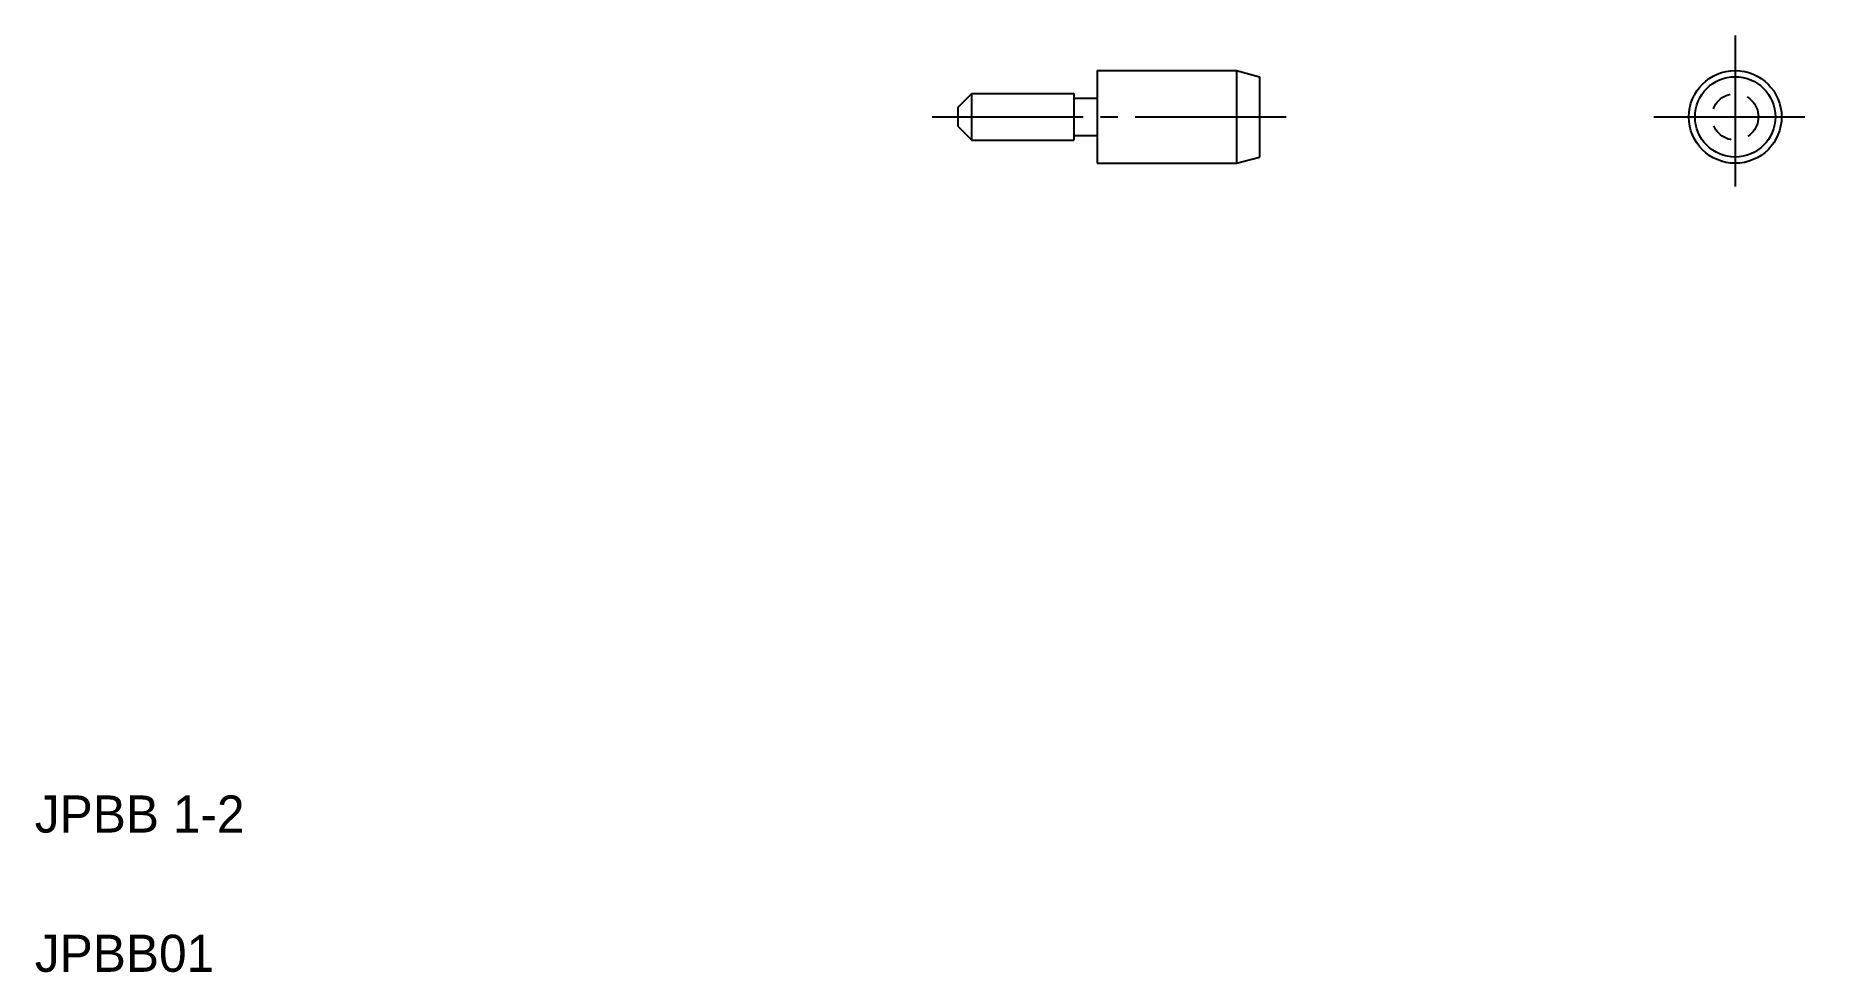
# Model space of a CAD drawing. Extents: x 2 to 40.4, y 2 to 22.2.
import ezdxf

# ---------------------------------------------------------------- set-up
doc = ezdxf.new("R2010")
doc.units = 0
doc.header["$LTSCALE"] = 0.25
doc.linetypes.add('CENTER', pattern=[17.5, 13, -1.5, 1.5, -1.5])
doc.linetypes.add('DASHED', pattern=[3.5, 2, -1.5])
doc.layers.get('0').update_dxf_attribs({"linetype": 'CONTINUOUS'})
doc.layers.add('CENTER', color=1, linetype='CENTER')
doc.styles.get("Standard").update_dxf_attribs({"font": 'txt', "height": 0.64})

msp = doc.modelspace()

# ---------------------------------------------------------------- linework, layer by layer
at = {"linetype": 'CONTINUOUS'}
for p, q in [((24.892, 21.418), (24.892, 19.418)), ((24.892, 21.418), (27.892, 21.418)), ((27.892, 21.418), (27.892, 19.418)), ((27.892, 21.418), (28.392, 21.284)), ((28.392, 21.284), (28.392, 19.552)), ((21.892, 20.618), (22.192, 20.918)), ((22.192, 20.918), (24.392, 20.918)), ((22.192, 19.918), (22.192, 20.918)), ((24.392, 20.918), (24.392, 19.918)), ((21.892, 20.618), (21.892, 20.218)), ((21.892, 20.218), (22.192, 19.918)), ((22.192, 19.918), (24.392, 19.918)), ((24.892, 19.418), (27.892, 19.418)), ((27.892, 19.418), (28.392, 19.552))]:
    msp.add_line(p, q, dxfattribs=at)
for p, q in [((24.392, 20.818), (24.892, 20.818)), ((28.392, 20.851), (28.392, 20.851)), ((28.392, 20.418), (28.392, 20.418)), ((24.392, 20.018), (24.892, 20.018))]:
    msp.add_line(p, q)
msp.add_circle((38.641, 20.418), 1)
msp.add_circle((38.641, 20.418), 0.866, dxfattribs=at)
at = {"color": 3, "linetype": 'DASHED'}
msp.add_circle((38.641, 20.418), 0.5, dxfattribs=at)
at = {"layer": 'CENTER', "color": 1, "linetype": 'CENTER'}
for p, q in [((38.641, 22.168), (38.641, 18.668)), ((21.338, 20.418), (29.287, 20.418)), ((36.891, 20.418), (40.391, 20.418))]:
    msp.add_line(p, q, dxfattribs=at)

# ---------------------------------------------------------------- texts
for s, p in [('JPBB 1-2', (2, 5)), ('JPBB01', (2, 2))]:
    msp.add_text(s, height=0.8).set_placement(p)

doc.saveas('drawing.dxf')
